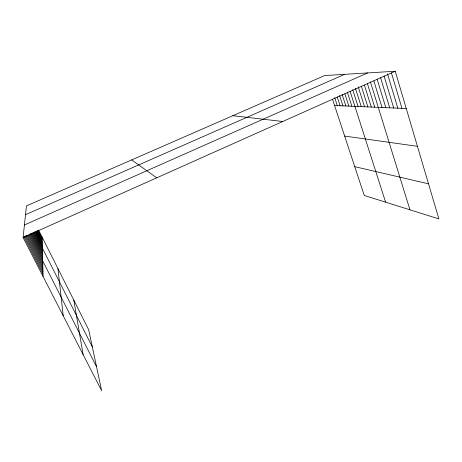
<?xml version="1.0" encoding="UTF-8"?>
<svg xmlns="http://www.w3.org/2000/svg" width="462" height="462" viewBox="0 0 462 462"><rect width="100%" height="100%" fill="white"/><g stroke="black" fill="none" stroke-linecap="round" stroke-linejoin="round"><path stroke-width="0.69" d="M38.548 230.007L88.669 329.695L101.657 390.754L23.1 237.532L26.438 205.913L324.688 75.554L395.218 71.246L438.9 218.919L364.247 195.461L332.548 99.382M23.1 237.532L395.218 71.246M24.428 224.965L367.642 72.927M25.508 214.697L344.664 74.33M334.569 105.515L406.248 108.53M232.86 115.691L282.761 121.5M344.658 136.082L417.423 146.31M354.741 166.655L428.517 183.818M131.687 159.91L156.699 177.83M26.501 235.193L42.839 267.203M25.653 235.684L42.897 269.438M24.798 236.238L42.954 271.731M23.96 236.873L43.012 274.082M30.065 234.165L42.62 258.87M29.314 234.575L96.552 366.747M28.465 234.898L42.723 262.907M27.622 235.285L42.781 265.032M33.01 232.86L42.429 251.461M32.161 232.894L42.475 253.251M31.762 233.864L42.527 255.082M30.584 233.345L42.573 256.953M36.146 231.04L42.215 243.076M35.799 231.884L42.256 244.681M34.933 231.739L42.296 246.321M34.252 231.988L92.325 346.875M33.714 232.571L42.389 249.711M38.23 230.775L42.094 238.461M37.353 230.463L42.134 239.969M37.018 231.271L42.175 241.505M334.667 97.563L337.318 105.631M337.231 96.928L340.113 105.746M342.14 94.491L345.871 105.989M339.616 95.594L342.966 105.867M344.86 93.821L348.827 106.116M347.285 92.065L351.848 106.243M352.691 89.645L358.062 106.503M350.121 91.372L385.603 202.171M355.434 88.254L361.267 106.635M358.235 86.827L364.53 106.774M361.446 86.492L367.862 106.913M364.385 85.043L371.263 107.057M367.325 83.362L374.734 107.201M370.409 81.878L409.956 209.823M373.833 80.89L382.016 107.507M377.183 79.377L385.828 107.669M380.584 77.714L389.732 107.837M384.084 76.074L393.716 108.004M387.497 73.816L397.799 108.172M391.406 72.863L401.975 108.351M73.787 300.092L83.12 354.597M57.946 268.589L63.219 315.783M42.059 236.983L43.076 276.495"/></g></svg>
